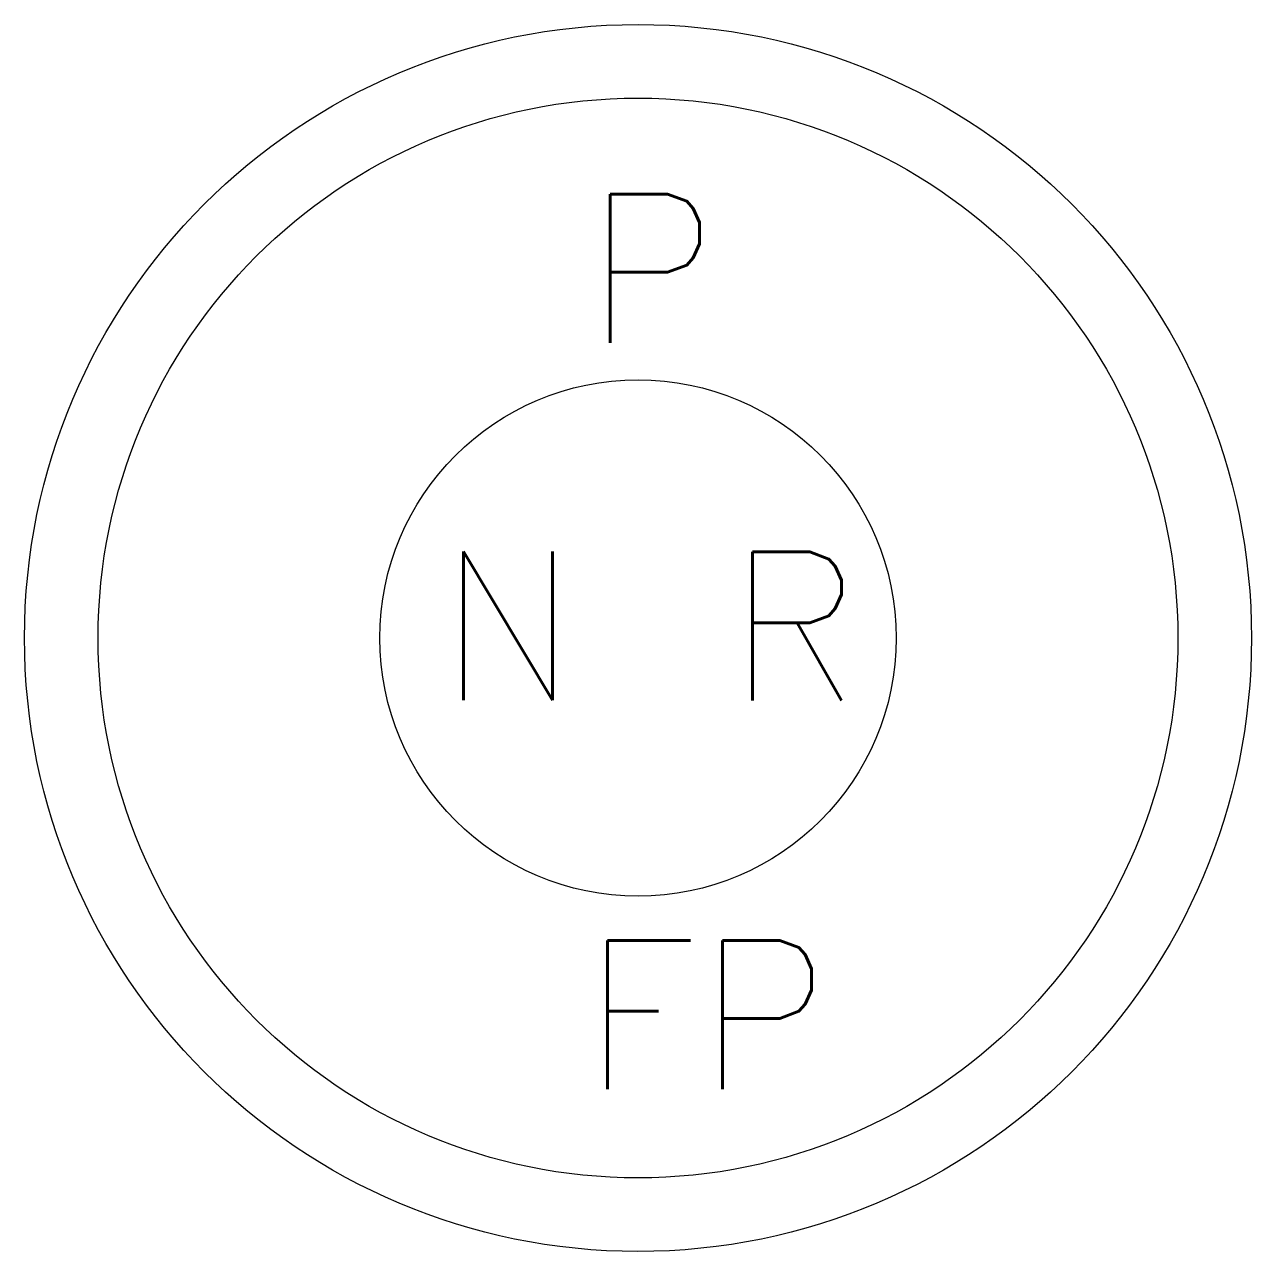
# Model space of a CAD drawing. Extents: x -0.309 to 0.309, y -0.309 to 0.309.
import ezdxf

# ---------------------------------------------------------------- set-up
doc = ezdxf.new("R2010")
doc.units = 0
doc.header["$MEASUREMENT"] = 0
doc.layers.add('ILUMINACAO', color=1, linetype='CONTINUOUS')
doc.styles.add('ROMANS', font='ROMANS', dxfattribs={"height": 1.5})

msp = doc.modelspace()

# ---------------------------------------------------------------- linework, layer by layer
at = {"layer": 'ILUMINACAO'}
for radius in [0.30941, 0.27231, 0.1302]:
    msp.add_circle((0, 0), radius, dxfattribs=at)

# ---------------------------------------------------------------- texts
at = {"layer": 'ILUMINACAO', "style": 'ROMANS'}
for tag, p, s, flags in [('P', (-0.02683, 0.14882), '277.8', 5), ('R', (0.04484, -0.0316), ' ', 12), ('FP', (-0.02816, -0.22755), '.9', 5)]:
    msp.add_attdef(tag, p, s, height=0.075, dxfattribs=dict(at, flags=flags))
msp.add_attdef('N', (-0.10091, -0.0313), ' ', height=0.075, dxfattribs=at)

doc.saveas('drawing.dxf')
